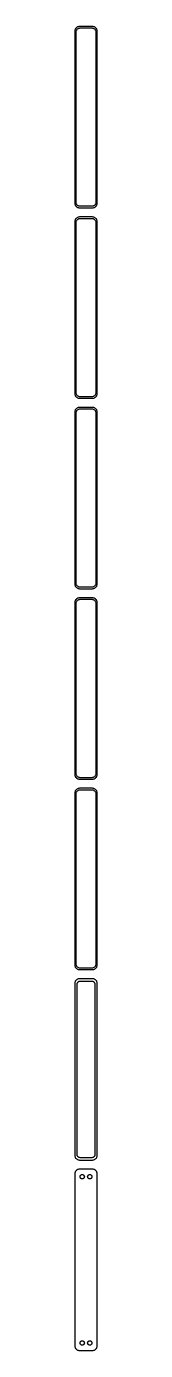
# Model space of a CAD drawing. Header units: metres. Extents: x -11 to 11, y 2745 to 5571.
# Drawn here: x -11 to 11, y 2745 to 4059 of the extents above; entities that cross this region are included whole.
import ezdxf

# ---------------------------------------------------------------- set-up
doc = ezdxf.new("R2010")
doc.units = ezdxf.units.M

msp = doc.modelspace()

# ---------------------------------------------------------------- linework, layer by layer
for p, q in [((-11.2106, 4054.63), (-11.25, 4054)), ((-11.25, 4054), (-11.25, 3884)), ((-11.0929, 4055.24), (-11.2106, 4054.63)), ((-10.8989, 4055.84), (-11.0929, 4055.24)), ((-10.6315, 4056.41), (-10.8989, 4055.84)), ((-10.2951, 4056.94), (-10.6315, 4056.41)), ((-9.89484, 4057.42), (-10.2951, 4056.94)), ((-9.43712, 4057.85), (-9.89484, 4057.42)), ((-9.75, 4053.5), (-9.71844, 4054)), ((-9.75, 3884.5), (-9.75, 4053.5)), ((-9.71844, 4054), (-9.62433, 4054.49)), ((-9.62433, 4054.49), (-9.4691, 4054.97)), ((-9.4691, 4054.97), (-9.25522, 4055.43)), ((-8.92912, 4058.22), (-9.43712, 4057.85)), ((-9.25522, 4055.43), (-8.98605, 4055.85)), ((-8.98605, 4055.85), (-8.66586, 4056.24)), ((-8.37889, 4058.52), (-8.92912, 4058.22)), ((-8.66586, 4056.24), (-8.29968, 4056.58)), ((-7.79507, 4058.76), (-8.37889, 4058.52)), ((-8.29968, 4056.58), (-7.8933, 4056.88)), ((-7.8933, 4056.88), (-7.45311, 4057.12)), ((-7.1869, 4058.91), (-7.79507, 4058.76)), ((-7.45311, 4057.12), (-6.98605, 4057.3)), ((-6.56395, 4058.99), (-7.1869, 4058.91)), ((-6.98605, 4057.3), (-6.49951, 4057.43)), ((6.56395, 4058.99), (-6.56395, 4058.99)), ((-6.49951, 4057.43), (-6.00116, 4057.49)), ((-6.00116, 4057.49), (6.00116, 4057.49)), ((6.00116, 4057.49), (6.49951, 4057.43)), ((6.49951, 4057.43), (6.98605, 4057.3)), ((7.1869, 4058.91), (6.56395, 4058.99)), ((6.98605, 4057.3), (7.45311, 4057.12)), ((7.79507, 4058.76), (7.1869, 4058.91)), ((7.45311, 4057.12), (7.8933, 4056.88)), ((8.37889, 4058.52), (7.79507, 4058.76)), ((7.8933, 4056.88), (8.29968, 4056.58)), ((8.29968, 4056.58), (8.66586, 4056.24)), ((8.92912, 4058.22), (8.37889, 4058.52)), ((8.66586, 4056.24), (8.98605, 4055.85)), ((9.43712, 4057.85), (8.92912, 4058.22)), ((8.98605, 4055.85), (9.25522, 4055.43)), ((9.25522, 4055.43), (9.4691, 4054.97)), ((9.89484, 4057.42), (9.43712, 4057.85)), ((9.4691, 4054.97), (9.62433, 4054.49)), ((9.62433, 4054.49), (9.71844, 4054)), ((9.71844, 4054), (9.75, 4053.5)), ((9.75, 4053.5), (9.75, 3884.5)), ((10.2951, 4056.94), (9.89484, 4057.42)), ((10.6315, 4056.41), (10.2951, 4056.94)), ((10.8989, 4055.84), (10.6315, 4056.41)), ((11.0929, 4055.24), (10.8989, 4055.84)), ((11.2106, 4054.63), (11.0929, 4055.24)), ((11.25, 4054), (11.2106, 4054.63)), ((11.25, 3884), (11.25, 4054)), ((-11.25, 3884), (-11.2106, 3883.37)), ((-11.2106, 3883.37), (-11.0929, 3882.76)), ((-11.0929, 3882.76), (-10.8989, 3882.16)), ((-10.8989, 3882.16), (-10.6315, 3881.59)), ((-10.6315, 3881.59), (-10.2951, 3881.06)), ((-10.2951, 3881.06), (-9.89484, 3880.58)), ((-9.89484, 3880.58), (-9.43712, 3880.15)), ((-9.71844, 3884), (-9.75, 3884.5)), ((-9.62433, 3883.51), (-9.71844, 3884)), ((-9.4691, 3883.03), (-9.62433, 3883.51)), ((-9.25522, 3882.57), (-9.4691, 3883.03)), ((-9.43712, 3880.15), (-8.92912, 3879.78)), ((-8.98605, 3882.15), (-9.25522, 3882.57)), ((-8.66586, 3881.76), (-8.98605, 3882.15)), ((-8.92912, 3879.78), (-8.37889, 3879.48)), ((-8.29968, 3881.42), (-8.66586, 3881.76)), ((-8.37889, 3879.48), (-7.79507, 3879.24)), ((-7.8933, 3881.12), (-8.29968, 3881.42)), ((-7.45311, 3880.88), (-7.8933, 3881.12)), ((-7.79507, 3879.24), (-7.1869, 3879.09)), ((-6.98605, 3880.7), (-7.45311, 3880.88)), ((-7.1869, 3879.09), (-6.56395, 3879.01)), ((-6.49951, 3880.57), (-6.98605, 3880.7)), ((-6.56395, 3879.01), (6.56395, 3879.01)), ((-6.00116, 3880.51), (-6.49951, 3880.57)), ((6.00116, 3880.51), (-6.00116, 3880.51)), ((6.49951, 3880.57), (6.00116, 3880.51)), ((6.98605, 3880.7), (6.49951, 3880.57)), ((6.56395, 3879.01), (7.1869, 3879.09)), ((7.45311, 3880.88), (6.98605, 3880.7)), ((7.1869, 3879.09), (7.79507, 3879.24)), ((7.8933, 3881.12), (7.45311, 3880.88)), ((7.79507, 3879.24), (8.37889, 3879.48)), ((8.29968, 3881.42), (7.8933, 3881.12)), ((8.66586, 3881.76), (8.29968, 3881.42)), ((8.37889, 3879.48), (8.92912, 3879.78)), ((8.98605, 3882.15), (8.66586, 3881.76)), ((8.92912, 3879.78), (9.43712, 3880.15)), ((9.25522, 3882.57), (8.98605, 3882.15)), ((9.4691, 3883.03), (9.25522, 3882.57)), ((9.43712, 3880.15), (9.89484, 3880.58)), ((9.62433, 3883.51), (9.4691, 3883.03)), ((9.71844, 3884), (9.62433, 3883.51)), ((9.75, 3884.5), (9.71844, 3884)), ((9.89484, 3880.58), (10.2951, 3881.06)), ((10.2951, 3881.06), (10.6315, 3881.59)), ((10.6315, 3881.59), (10.8989, 3882.16)), ((10.8989, 3882.16), (11.0929, 3882.76)), ((11.0929, 3882.76), (11.2106, 3883.37)), ((11.2106, 3883.37), (11.25, 3884)), ((-11.2106, 3865.63), (-11.25, 3865)), ((-11.25, 3865), (-11.25, 3695)), ((-11.0929, 3866.24), (-11.2106, 3865.63)), ((-10.8989, 3866.84), (-11.0929, 3866.24)), ((-10.6315, 3867.41), (-10.8989, 3866.84)), ((-10.2951, 3867.94), (-10.6315, 3867.41)), ((-9.89484, 3868.42), (-10.2951, 3867.94)), ((-9.43712, 3868.85), (-9.89484, 3868.42)), ((-9.75, 3864.5), (-9.71844, 3865)), ((-9.75, 3695.5), (-9.75, 3864.5)), ((-9.71844, 3865), (-9.62433, 3865.49)), ((-9.62433, 3865.49), (-9.4691, 3865.97)), ((-9.4691, 3865.97), (-9.25522, 3866.43)), ((-8.92912, 3869.22), (-9.43712, 3868.85)), ((-9.25522, 3866.43), (-8.98605, 3866.85)), ((-8.98605, 3866.85), (-8.66586, 3867.24)), ((-8.37889, 3869.52), (-8.92912, 3869.22)), ((-8.66586, 3867.24), (-8.29968, 3867.58)), ((-7.79507, 3869.76), (-8.37889, 3869.52)), ((-8.29968, 3867.58), (-7.8933, 3867.88)), ((-7.8933, 3867.88), (-7.45311, 3868.12)), ((-7.1869, 3869.91), (-7.79507, 3869.76)), ((-7.45311, 3868.12), (-6.98605, 3868.3)), ((-6.56395, 3869.99), (-7.1869, 3869.91)), ((-6.98605, 3868.3), (-6.49951, 3868.43)), ((6.56395, 3869.99), (-6.56395, 3869.99)), ((-6.49951, 3868.43), (-6.00116, 3868.49)), ((-6.00116, 3868.49), (6.00116, 3868.49)), ((6.00116, 3868.49), (6.49951, 3868.43)), ((6.49951, 3868.43), (6.98605, 3868.3)), ((7.1869, 3869.91), (6.56395, 3869.99)), ((6.98605, 3868.3), (7.45311, 3868.12)), ((7.79507, 3869.76), (7.1869, 3869.91)), ((7.45311, 3868.12), (7.8933, 3867.88)), ((8.37889, 3869.52), (7.79507, 3869.76)), ((7.8933, 3867.88), (8.29968, 3867.58)), ((8.29968, 3867.58), (8.66586, 3867.24)), ((8.92912, 3869.22), (8.37889, 3869.52)), ((8.66586, 3867.24), (8.98605, 3866.85)), ((9.43712, 3868.85), (8.92912, 3869.22)), ((8.98605, 3866.85), (9.25522, 3866.43)), ((9.25522, 3866.43), (9.4691, 3865.97)), ((9.89484, 3868.42), (9.43712, 3868.85)), ((9.4691, 3865.97), (9.62433, 3865.49)), ((9.62433, 3865.49), (9.71844, 3865)), ((9.71844, 3865), (9.75, 3864.5)), ((9.75, 3864.5), (9.75, 3695.5)), ((10.2951, 3867.94), (9.89484, 3868.42)), ((10.6315, 3867.41), (10.2951, 3867.94)), ((10.8989, 3866.84), (10.6315, 3867.41)), ((11.0929, 3866.24), (10.8989, 3866.84)), ((11.2106, 3865.63), (11.0929, 3866.24)), ((11.25, 3865), (11.2106, 3865.63)), ((11.25, 3695), (11.25, 3865)), ((-11.25, 3695), (-11.2106, 3694.37)), ((-11.2106, 3694.37), (-11.0929, 3693.76)), ((-11.0929, 3693.76), (-10.8989, 3693.16)), ((-10.8989, 3693.16), (-10.6315, 3692.59)), ((-10.6315, 3692.59), (-10.2951, 3692.06)), ((-9.71844, 3695), (-9.75, 3695.5)), ((-9.62433, 3694.51), (-9.71844, 3695)), ((-9.4691, 3694.03), (-9.62433, 3694.51)), ((-9.25522, 3693.57), (-9.4691, 3694.03)), ((-8.98605, 3693.15), (-9.25522, 3693.57)), ((-8.66586, 3692.76), (-8.98605, 3693.15)), ((-8.29968, 3692.42), (-8.66586, 3692.76)), ((-7.8933, 3692.12), (-8.29968, 3692.42)), ((8.29968, 3692.42), (7.8933, 3692.12)), ((8.66586, 3692.76), (8.29968, 3692.42)), ((8.98605, 3693.15), (8.66586, 3692.76)), ((9.25522, 3693.57), (8.98605, 3693.15)), ((9.4691, 3694.03), (9.25522, 3693.57)), ((9.62433, 3694.51), (9.4691, 3694.03)), ((9.71844, 3695), (9.62433, 3694.51)), ((9.75, 3695.5), (9.71844, 3695)), ((10.2951, 3692.06), (10.6315, 3692.59)), ((10.6315, 3692.59), (10.8989, 3693.16)), ((10.8989, 3693.16), (11.0929, 3693.76)), ((11.0929, 3693.76), (11.2106, 3694.37)), ((11.2106, 3694.37), (11.25, 3695)), ((-10.2951, 3692.06), (-9.89484, 3691.58)), ((-9.89484, 3679.42), (-10.2951, 3678.94)), ((-9.89484, 3691.58), (-9.43712, 3691.15)), ((-9.43712, 3679.85), (-9.89484, 3679.42)), ((-9.43712, 3691.15), (-8.92912, 3690.78)), ((-8.92912, 3680.22), (-9.43712, 3679.85)), ((-8.92912, 3690.78), (-8.37889, 3690.48)), ((-8.37889, 3680.52), (-8.92912, 3680.22)), ((-8.37889, 3690.48), (-7.79507, 3690.24)), ((-7.79507, 3680.76), (-8.37889, 3680.52)), ((-7.45311, 3691.88), (-7.8933, 3692.12)), ((-7.79507, 3690.24), (-7.1869, 3690.09)), ((-7.1869, 3680.91), (-7.79507, 3680.76)), ((-6.98605, 3691.7), (-7.45311, 3691.88)), ((-7.45311, 3679.12), (-6.98605, 3679.3)), ((-7.1869, 3690.09), (-6.56395, 3690.01)), ((-6.56395, 3680.99), (-7.1869, 3680.91)), ((-6.49951, 3691.57), (-6.98605, 3691.7)), ((-6.98605, 3679.3), (-6.49951, 3679.43)), ((-6.56395, 3690.01), (6.56395, 3690.01)), ((6.56395, 3680.99), (-6.56395, 3680.99)), ((-6.00116, 3691.51), (-6.49951, 3691.57)), ((-6.49951, 3679.43), (-6.00116, 3679.49)), ((6.00116, 3691.51), (-6.00116, 3691.51)), ((-6.00116, 3679.49), (6.00116, 3679.49)), ((6.49951, 3691.57), (6.00116, 3691.51)), ((6.00116, 3679.49), (6.49951, 3679.43)), ((6.98605, 3691.7), (6.49951, 3691.57)), ((6.49951, 3679.43), (6.98605, 3679.3)), ((6.56395, 3690.01), (7.1869, 3690.09)), ((7.1869, 3680.91), (6.56395, 3680.99)), ((7.45311, 3691.88), (6.98605, 3691.7)), ((6.98605, 3679.3), (7.45311, 3679.12)), ((7.1869, 3690.09), (7.79507, 3690.24)), ((7.79507, 3680.76), (7.1869, 3680.91)), ((7.8933, 3692.12), (7.45311, 3691.88)), ((7.79507, 3690.24), (8.37889, 3690.48)), ((8.37889, 3680.52), (7.79507, 3680.76)), ((8.37889, 3690.48), (8.92912, 3690.78)), ((8.92912, 3680.22), (8.37889, 3680.52)), ((8.92912, 3690.78), (9.43712, 3691.15)), ((9.43712, 3679.85), (8.92912, 3680.22)), ((9.43712, 3691.15), (9.89484, 3691.58)), ((9.89484, 3679.42), (9.43712, 3679.85)), ((9.89484, 3691.58), (10.2951, 3692.06)), ((10.2951, 3678.94), (9.89484, 3679.42)), ((-11.2106, 3676.63), (-11.25, 3676)), ((-11.25, 3676), (-11.25, 3506)), ((-11.0929, 3677.24), (-11.2106, 3676.63)), ((-10.8989, 3677.84), (-11.0929, 3677.24)), ((-10.6315, 3678.41), (-10.8989, 3677.84)), ((-10.2951, 3678.94), (-10.6315, 3678.41)), ((-9.75, 3675.5), (-9.71844, 3676)), ((-9.75, 3506.5), (-9.75, 3675.5)), ((-9.71844, 3676), (-9.62433, 3676.49)), ((-9.62433, 3676.49), (-9.4691, 3676.97)), ((-9.4691, 3676.97), (-9.25522, 3677.43)), ((-9.25522, 3677.43), (-8.98605, 3677.85)), ((-8.98605, 3677.85), (-8.66586, 3678.24)), ((-8.66586, 3678.24), (-8.29968, 3678.58)), ((-8.29968, 3678.58), (-7.8933, 3678.88)), ((-7.8933, 3678.88), (-7.45311, 3679.12)), ((7.45311, 3679.12), (7.8933, 3678.88)), ((7.8933, 3678.88), (8.29968, 3678.58)), ((8.29968, 3678.58), (8.66586, 3678.24)), ((8.66586, 3678.24), (8.98605, 3677.85)), ((8.98605, 3677.85), (9.25522, 3677.43)), ((9.25522, 3677.43), (9.4691, 3676.97)), ((9.4691, 3676.97), (9.62433, 3676.49)), ((9.62433, 3676.49), (9.71844, 3676)), ((9.71844, 3676), (9.75, 3675.5)), ((9.75, 3675.5), (9.75, 3506.5)), ((10.6315, 3678.41), (10.2951, 3678.94)), ((10.8989, 3677.84), (10.6315, 3678.41)), ((11.0929, 3677.24), (10.8989, 3677.84)), ((11.2106, 3676.63), (11.0929, 3677.24)), ((11.25, 3676), (11.2106, 3676.63)), ((11.25, 3506), (11.25, 3676)), ((-11.25, 3506), (-11.2106, 3505.37)), ((-11.2106, 3505.37), (-11.0929, 3504.76)), ((-11.0929, 3504.76), (-10.8989, 3504.16)), ((-10.8989, 3504.16), (-10.6315, 3503.59)), ((-10.6315, 3503.59), (-10.2951, 3503.06)), ((-10.2951, 3503.06), (-9.89484, 3502.58)), ((-9.89484, 3502.58), (-9.43712, 3502.15)), ((-9.71844, 3506), (-9.75, 3506.5)), ((-9.62433, 3505.51), (-9.71844, 3506)), ((-9.4691, 3505.03), (-9.62433, 3505.51)), ((-9.25522, 3504.57), (-9.4691, 3505.03)), ((-9.43712, 3502.15), (-8.92912, 3501.78)), ((-8.98605, 3504.15), (-9.25522, 3504.57)), ((-8.66586, 3503.76), (-8.98605, 3504.15)), ((-8.92912, 3501.78), (-8.37889, 3501.48)), ((-8.29968, 3503.42), (-8.66586, 3503.76)), ((-8.37889, 3501.48), (-7.79507, 3501.24)), ((-7.8933, 3503.12), (-8.29968, 3503.42)), ((-7.45311, 3502.88), (-7.8933, 3503.12)), ((-7.79507, 3501.24), (-7.1869, 3501.09)), ((-6.98605, 3502.7), (-7.45311, 3502.88)), ((-7.1869, 3501.09), (-6.56395, 3501.01)), ((-6.49951, 3502.57), (-6.98605, 3502.7)), ((-6.56395, 3501.01), (6.56395, 3501.01)), ((-6.00116, 3502.51), (-6.49951, 3502.57)), ((6.00116, 3502.51), (-6.00116, 3502.51)), ((6.49951, 3502.57), (6.00116, 3502.51)), ((6.98605, 3502.7), (6.49951, 3502.57)), ((6.56395, 3501.01), (7.1869, 3501.09)), ((7.45311, 3502.88), (6.98605, 3502.7)), ((7.1869, 3501.09), (7.79507, 3501.24)), ((7.8933, 3503.12), (7.45311, 3502.88)), ((7.79507, 3501.24), (8.37889, 3501.48)), ((8.29968, 3503.42), (7.8933, 3503.12)), ((8.66586, 3503.76), (8.29968, 3503.42)), ((8.37889, 3501.48), (8.92912, 3501.78)), ((8.98605, 3504.15), (8.66586, 3503.76)), ((8.92912, 3501.78), (9.43712, 3502.15)), ((9.25522, 3504.57), (8.98605, 3504.15)), ((9.4691, 3505.03), (9.25522, 3504.57)), ((9.43712, 3502.15), (9.89484, 3502.58)), ((9.62433, 3505.51), (9.4691, 3505.03)), ((9.71844, 3506), (9.62433, 3505.51)), ((9.75, 3506.5), (9.71844, 3506)), ((9.89484, 3502.58), (10.2951, 3503.06)), ((10.2951, 3503.06), (10.6315, 3503.59)), ((10.6315, 3503.59), (10.8989, 3504.16)), ((10.8989, 3504.16), (11.0929, 3504.76)), ((11.0929, 3504.76), (11.2106, 3505.37)), ((11.2106, 3505.37), (11.25, 3506)), ((-11.2106, 3487.63), (-11.25, 3487)), ((-11.25, 3487), (-11.25, 3317)), ((-11.0929, 3488.24), (-11.2106, 3487.63)), ((-10.8989, 3488.84), (-11.0929, 3488.24)), ((-10.6315, 3489.41), (-10.8989, 3488.84)), ((-10.2951, 3489.94), (-10.6315, 3489.41)), ((-9.89484, 3490.42), (-10.2951, 3489.94)), ((-9.43712, 3490.85), (-9.89484, 3490.42)), ((-9.75, 3486.5), (-9.71844, 3487)), ((-9.75, 3317.5), (-9.75, 3486.5)), ((-9.71844, 3487), (-9.62433, 3487.49)), ((-9.62433, 3487.49), (-9.4691, 3487.97)), ((-9.4691, 3487.97), (-9.25522, 3488.43)), ((-8.92912, 3491.22), (-9.43712, 3490.85)), ((-9.25522, 3488.43), (-8.98605, 3488.85)), ((-8.98605, 3488.85), (-8.66586, 3489.24)), ((-8.37889, 3491.52), (-8.92912, 3491.22)), ((-8.66586, 3489.24), (-8.29968, 3489.58)), ((-7.79507, 3491.76), (-8.37889, 3491.52)), ((-8.29968, 3489.58), (-7.8933, 3489.88)), ((-7.8933, 3489.88), (-7.45311, 3490.12)), ((-7.1869, 3491.91), (-7.79507, 3491.76)), ((-7.45311, 3490.12), (-6.98605, 3490.3)), ((-6.56395, 3491.99), (-7.1869, 3491.91)), ((-6.98605, 3490.3), (-6.49951, 3490.43)), ((6.56395, 3491.99), (-6.56395, 3491.99)), ((-6.49951, 3490.43), (-6.00116, 3490.49)), ((-6.00116, 3490.49), (6.00116, 3490.49)), ((6.00116, 3490.49), (6.49951, 3490.43)), ((6.49951, 3490.43), (6.98605, 3490.3)), ((7.1869, 3491.91), (6.56395, 3491.99)), ((6.98605, 3490.3), (7.45311, 3490.12)), ((7.79507, 3491.76), (7.1869, 3491.91)), ((7.45311, 3490.12), (7.8933, 3489.88)), ((8.37889, 3491.52), (7.79507, 3491.76)), ((7.8933, 3489.88), (8.29968, 3489.58)), ((8.29968, 3489.58), (8.66586, 3489.24)), ((8.92912, 3491.22), (8.37889, 3491.52)), ((8.66586, 3489.24), (8.98605, 3488.85)), ((9.43712, 3490.85), (8.92912, 3491.22)), ((8.98605, 3488.85), (9.25522, 3488.43)), ((9.25522, 3488.43), (9.4691, 3487.97)), ((9.89484, 3490.42), (9.43712, 3490.85)), ((9.4691, 3487.97), (9.62433, 3487.49)), ((9.62433, 3487.49), (9.71844, 3487)), ((9.71844, 3487), (9.75, 3486.5)), ((9.75, 3486.5), (9.75, 3317.5)), ((10.2951, 3489.94), (9.89484, 3490.42)), ((10.6315, 3489.41), (10.2951, 3489.94)), ((10.8989, 3488.84), (10.6315, 3489.41)), ((11.0929, 3488.24), (10.8989, 3488.84)), ((11.2106, 3487.63), (11.0929, 3488.24)), ((11.25, 3487), (11.2106, 3487.63)), ((11.25, 3317), (11.25, 3487)), ((-11.25, 3317), (-11.2106, 3316.37)), ((-11.2106, 3316.37), (-11.0929, 3315.76)), ((-11.0929, 3315.76), (-10.8989, 3315.16)), ((-10.8989, 3315.16), (-10.6315, 3314.59)), ((-10.6315, 3314.59), (-10.2951, 3314.06)), ((-10.2951, 3314.06), (-9.89484, 3313.58)), ((-9.89484, 3313.58), (-9.43712, 3313.15)), ((-9.71844, 3317), (-9.75, 3317.5)), ((-9.62433, 3316.51), (-9.71844, 3317)), ((-9.4691, 3316.03), (-9.62433, 3316.51)), ((-9.25522, 3315.57), (-9.4691, 3316.03)), ((-9.43712, 3313.15), (-8.92912, 3312.78)), ((-8.98605, 3315.15), (-9.25522, 3315.57)), ((-8.66586, 3314.76), (-8.98605, 3315.15)), ((-8.92912, 3312.78), (-8.37889, 3312.48)), ((-8.29968, 3314.42), (-8.66586, 3314.76)), ((-8.37889, 3312.48), (-7.79507, 3312.24)), ((-7.8933, 3314.12), (-8.29968, 3314.42)), ((-7.45311, 3313.88), (-7.8933, 3314.12)), ((-7.79507, 3312.24), (-7.1869, 3312.09)), ((-6.98605, 3313.7), (-7.45311, 3313.88)), ((-7.1869, 3312.09), (-6.56395, 3312.01)), ((-6.49951, 3313.57), (-6.98605, 3313.7)), ((-6.56395, 3312.01), (6.56395, 3312.01)), ((-6.00116, 3313.51), (-6.49951, 3313.57)), ((6.00116, 3313.51), (-6.00116, 3313.51)), ((6.49951, 3313.57), (6.00116, 3313.51)), ((6.98605, 3313.7), (6.49951, 3313.57)), ((6.56395, 3312.01), (7.1869, 3312.09)), ((7.45311, 3313.88), (6.98605, 3313.7)), ((7.1869, 3312.09), (7.79507, 3312.24)), ((7.8933, 3314.12), (7.45311, 3313.88)), ((7.79507, 3312.24), (8.37889, 3312.48)), ((8.29968, 3314.42), (7.8933, 3314.12)), ((8.66586, 3314.76), (8.29968, 3314.42)), ((8.37889, 3312.48), (8.92912, 3312.78)), ((8.98605, 3315.15), (8.66586, 3314.76)), ((8.92912, 3312.78), (9.43712, 3313.15)), ((9.25522, 3315.57), (8.98605, 3315.15)), ((9.4691, 3316.03), (9.25522, 3315.57)), ((9.43712, 3313.15), (9.89484, 3313.58)), ((9.62433, 3316.51), (9.4691, 3316.03)), ((9.71844, 3317), (9.62433, 3316.51)), ((9.75, 3317.5), (9.71844, 3317)), ((9.89484, 3313.58), (10.2951, 3314.06)), ((10.2951, 3314.06), (10.6315, 3314.59)), ((10.6315, 3314.59), (10.8989, 3315.16)), ((10.8989, 3315.16), (11.0929, 3315.76)), ((11.0929, 3315.76), (11.2106, 3316.37)), ((11.2106, 3316.37), (11.25, 3317)), ((-11.2106, 3298.63), (-11.25, 3298)), ((-11.0929, 3299.24), (-11.2106, 3298.63)), ((-10.8989, 3299.84), (-11.0929, 3299.24)), ((-10.6315, 3300.41), (-10.8989, 3299.84)), ((-10.2951, 3300.94), (-10.6315, 3300.41)), ((-9.89484, 3301.42), (-10.2951, 3300.94)), ((-9.43712, 3301.85), (-9.89484, 3301.42)), ((-9.71844, 3298), (-9.62433, 3298.49)), ((-9.62433, 3298.49), (-9.4691, 3298.97)), ((-9.4691, 3298.97), (-9.25522, 3299.43)), ((-8.92912, 3302.22), (-9.43712, 3301.85)), ((-9.25522, 3299.43), (-8.98605, 3299.85)), ((-8.98605, 3299.85), (-8.66586, 3300.24)), ((-8.37889, 3302.52), (-8.92912, 3302.22)), ((-8.66586, 3300.24), (-8.29968, 3300.58)), ((-7.79507, 3302.76), (-8.37889, 3302.52)), ((-8.29968, 3300.58), (-7.8933, 3300.88)), ((-7.8933, 3300.88), (-7.45311, 3301.12)), ((-7.1869, 3302.91), (-7.79507, 3302.76)), ((-7.45311, 3301.12), (-6.98605, 3301.3)), ((-6.56395, 3302.99), (-7.1869, 3302.91)), ((-6.98605, 3301.3), (-6.49951, 3301.43)), ((6.56395, 3302.99), (-6.56395, 3302.99)), ((-6.49951, 3301.43), (-6.00116, 3301.49)), ((-6.00116, 3301.49), (6.00116, 3301.49)), ((6.00116, 3301.49), (6.49951, 3301.43)), ((6.49951, 3301.43), (6.98605, 3301.3)), ((7.1869, 3302.91), (6.56395, 3302.99)), ((6.98605, 3301.3), (7.45311, 3301.12)), ((7.79507, 3302.76), (7.1869, 3302.91)), ((7.45311, 3301.12), (7.8933, 3300.88)), ((8.37889, 3302.52), (7.79507, 3302.76)), ((7.8933, 3300.88), (8.29968, 3300.58)), ((8.29968, 3300.58), (8.66586, 3300.24)), ((8.92912, 3302.22), (8.37889, 3302.52)), ((8.66586, 3300.24), (8.98605, 3299.85)), ((9.43712, 3301.85), (8.92912, 3302.22)), ((8.98605, 3299.85), (9.25522, 3299.43)), ((9.25522, 3299.43), (9.4691, 3298.97)), ((9.89484, 3301.42), (9.43712, 3301.85)), ((9.4691, 3298.97), (9.62433, 3298.49)), ((9.62433, 3298.49), (9.71844, 3298)), ((10.2951, 3300.94), (9.89484, 3301.42)), ((10.6315, 3300.41), (10.2951, 3300.94)), ((10.8989, 3299.84), (10.6315, 3300.41)), ((11.0929, 3299.24), (10.8989, 3299.84)), ((11.2106, 3298.63), (11.0929, 3299.24)), ((11.25, 3298), (11.2106, 3298.63)), ((-11.25, 3298), (-11.25, 3128)), ((-9.75, 3297.5), (-9.71844, 3298)), ((-9.75, 3128.5), (-9.75, 3297.5)), ((9.71844, 3298), (9.75, 3297.5)), ((9.75, 3297.5), (9.75, 3128.5)), ((11.25, 3128), (11.25, 3298)), ((-11.25, 3128), (-11.2106, 3127.37)), ((-11.2106, 3127.37), (-11.0929, 3126.76)), ((-9.71844, 3128), (-9.75, 3128.5)), ((-9.62433, 3127.51), (-9.71844, 3128)), ((-9.4691, 3127.03), (-9.62433, 3127.51)), ((9.62433, 3127.51), (9.4691, 3127.03)), ((9.71844, 3128), (9.62433, 3127.51)), ((9.75, 3128.5), (9.71844, 3128)), ((11.0929, 3126.76), (11.2106, 3127.37)), ((11.2106, 3127.37), (11.25, 3128)), ((-11.0929, 3126.76), (-10.8989, 3126.16)), ((-10.8989, 3126.16), (-10.6315, 3125.59)), ((-10.6315, 3125.59), (-10.2951, 3125.06)), ((-10.2951, 3125.06), (-9.89484, 3124.58)), ((-9.89484, 3124.58), (-9.43712, 3124.15)), ((-9.25522, 3126.57), (-9.4691, 3127.03)), ((-9.43712, 3124.15), (-8.92912, 3123.78)), ((-8.98605, 3126.15), (-9.25522, 3126.57)), ((-8.66586, 3125.76), (-8.98605, 3126.15)), ((-8.92912, 3123.78), (-8.37889, 3123.48)), ((-8.29968, 3125.42), (-8.66586, 3125.76)), ((-8.37889, 3123.48), (-7.79507, 3123.24)), ((-7.8933, 3125.12), (-8.29968, 3125.42)), ((-7.45311, 3124.88), (-7.8933, 3125.12)), ((-7.79507, 3123.24), (-7.1869, 3123.09)), ((-6.98605, 3124.7), (-7.45311, 3124.88)), ((-7.1869, 3123.09), (-6.56395, 3123.01)), ((-6.49951, 3124.57), (-6.98605, 3124.7)), ((-6.56395, 3123.01), (6.56395, 3123.01)), ((-6.00116, 3124.51), (-6.49951, 3124.57)), ((6.00116, 3124.51), (-6.00116, 3124.51)), ((6.49951, 3124.57), (6.00116, 3124.51)), ((6.98605, 3124.7), (6.49951, 3124.57)), ((6.56395, 3123.01), (7.1869, 3123.09)), ((7.45311, 3124.88), (6.98605, 3124.7)), ((7.1869, 3123.09), (7.79507, 3123.24)), ((7.8933, 3125.12), (7.45311, 3124.88)), ((7.79507, 3123.24), (8.37889, 3123.48)), ((8.29968, 3125.42), (7.8933, 3125.12)), ((8.66586, 3125.76), (8.29968, 3125.42)), ((8.37889, 3123.48), (8.92912, 3123.78)), ((8.98605, 3126.15), (8.66586, 3125.76)), ((8.92912, 3123.78), (9.43712, 3124.15)), ((9.25522, 3126.57), (8.98605, 3126.15)), ((9.4691, 3127.03), (9.25522, 3126.57)), ((9.43712, 3124.15), (9.89484, 3124.58)), ((9.89484, 3124.58), (10.2951, 3125.06)), ((10.2951, 3125.06), (10.6315, 3125.59)), ((10.6315, 3125.59), (10.8989, 3126.16)), ((10.8989, 3126.16), (11.0929, 3126.76)), ((-11.2106, 3109.63), (-11.25, 3109)), ((-11.25, 3109), (-11.25, 2939)), ((-11.0929, 3110.24), (-11.2106, 3109.63)), ((-10.8989, 3110.84), (-11.0929, 3110.24)), ((-10.6315, 3111.41), (-10.8989, 3110.84)), ((-10.2951, 3111.94), (-10.6315, 3111.41)), ((-9.89484, 3112.42), (-10.2951, 3111.94)), ((-9.43712, 3112.85), (-9.89484, 3112.42)), ((-8.92912, 3113.22), (-9.43712, 3112.85)), ((-8.37889, 3113.52), (-8.92912, 3113.22)), ((-8.86292, 3108.5), (-8.83836, 3108.89)), ((-8.86292, 2939.5), (-8.86292, 3108.5)), ((-8.83836, 3108.89), (-8.76512, 3109.27)), ((-8.76512, 3109.27), (-8.64432, 3109.65)), ((-8.64432, 3109.65), (-8.47786, 3110)), ((-8.47786, 3110), (-8.2684, 3110.33)), ((-7.79507, 3113.76), (-8.37889, 3113.52)), ((-8.2684, 3110.33), (-8.01921, 3110.63)), ((-8.01921, 3110.63), (-7.73424, 3110.9)), ((-7.1869, 3113.91), (-7.79507, 3113.76)), ((-7.73424, 3110.9), (-7.41798, 3111.13)), ((-7.41798, 3111.13), (-7.07541, 3111.32)), ((-6.56395, 3113.99), (-7.1869, 3113.91)), ((-7.07541, 3111.32), (-6.71194, 3111.46)), ((-6.71194, 3111.46), (-6.3333, 3111.56)), ((6.56395, 3113.99), (-6.56395, 3113.99)), ((-6.3333, 3111.56), (-5.94545, 3111.61)), ((-5.94545, 3111.61), (5.94545, 3111.61)), ((5.94545, 3111.61), (6.3333, 3111.56)), ((6.3333, 3111.56), (6.71194, 3111.46)), ((7.1869, 3113.91), (6.56395, 3113.99)), ((6.71194, 3111.46), (7.07541, 3111.32)), ((7.07541, 3111.32), (7.41798, 3111.13)), ((7.79507, 3113.76), (7.1869, 3113.91)), ((7.41798, 3111.13), (7.73424, 3110.9)), ((7.73424, 3110.9), (8.01921, 3110.63)), ((8.37889, 3113.52), (7.79507, 3113.76)), ((8.01921, 3110.63), (8.2684, 3110.33)), ((8.2684, 3110.33), (8.47786, 3110)), ((8.92912, 3113.22), (8.37889, 3113.52)), ((8.47786, 3110), (8.64432, 3109.65)), ((8.64432, 3109.65), (8.76512, 3109.27)), ((8.76512, 3109.27), (8.83836, 3108.89)), ((8.83836, 3108.89), (8.86292, 3108.5)), ((8.86292, 3108.5), (8.86292, 2939.5)), ((9.43712, 3112.85), (8.92912, 3113.22)), ((9.89484, 3112.42), (9.43712, 3112.85)), ((10.2951, 3111.94), (9.89484, 3112.42)), ((10.6315, 3111.41), (10.2951, 3111.94)), ((10.8989, 3110.84), (10.6315, 3111.41)), ((11.0929, 3110.24), (10.8989, 3110.84)), ((11.2106, 3109.63), (11.0929, 3110.24)), ((11.25, 3109), (11.2106, 3109.63)), ((11.25, 2939), (11.25, 3109)), ((-11.25, 2939), (-11.2106, 2938.37)), ((-11.2106, 2938.37), (-11.0929, 2937.76)), ((-11.0929, 2937.76), (-10.8989, 2937.16)), ((-10.8989, 2937.16), (-10.6315, 2936.59)), ((-10.6315, 2936.59), (-10.2951, 2936.06)), ((-10.2951, 2936.06), (-9.89484, 2935.58)), ((-9.89484, 2935.58), (-9.43712, 2935.15)), ((-9.43712, 2935.15), (-8.92912, 2934.78)), ((-8.92912, 2934.78), (-8.37889, 2934.48)), ((-8.83836, 2939.11), (-8.86292, 2939.5)), ((-8.76512, 2938.73), (-8.83836, 2939.11)), ((-8.64432, 2938.35), (-8.76512, 2938.73)), ((-8.47786, 2938), (-8.64432, 2938.35)), ((-8.2684, 2937.67), (-8.47786, 2938)), ((-8.37889, 2934.48), (-7.79507, 2934.24)), ((-8.01921, 2937.37), (-8.2684, 2937.67)), ((-7.73424, 2937.1), (-8.01921, 2937.37)), ((-7.79507, 2934.24), (-7.1869, 2934.09)), ((-7.41798, 2936.87), (-7.73424, 2937.1)), ((-7.07541, 2936.68), (-7.41798, 2936.87)), ((-7.1869, 2934.09), (-6.56395, 2934.01)), ((-6.71194, 2936.54), (-7.07541, 2936.68)), ((-6.3333, 2936.44), (-6.71194, 2936.54)), ((-6.56395, 2934.01), (6.56395, 2934.01)), ((-5.94545, 2936.39), (-6.3333, 2936.44)), ((5.94545, 2936.39), (-5.94545, 2936.39)), ((6.3333, 2936.44), (5.94545, 2936.39)), ((6.71194, 2936.54), (6.3333, 2936.44)), ((6.56395, 2934.01), (7.1869, 2934.09)), ((7.07541, 2936.68), (6.71194, 2936.54)), ((7.41798, 2936.87), (7.07541, 2936.68)), ((7.1869, 2934.09), (7.79507, 2934.24)), ((7.73424, 2937.1), (7.41798, 2936.87)), ((8.01921, 2937.37), (7.73424, 2937.1)), ((7.79507, 2934.24), (8.37889, 2934.48)), ((8.2684, 2937.67), (8.01921, 2937.37)), ((8.47786, 2938), (8.2684, 2937.67)), ((8.37889, 2934.48), (8.92912, 2934.78)), ((8.64432, 2938.35), (8.47786, 2938)), ((8.76512, 2938.73), (8.64432, 2938.35)), ((8.83836, 2939.11), (8.76512, 2938.73)), ((8.86292, 2939.5), (8.83836, 2939.11)), ((8.92912, 2934.78), (9.43712, 2935.15)), ((9.43712, 2935.15), (9.89484, 2935.58)), ((9.89484, 2935.58), (10.2951, 2936.06)), ((10.2951, 2936.06), (10.6315, 2936.59)), ((10.6315, 2936.59), (10.8989, 2937.16)), ((10.8989, 2937.16), (11.0929, 2937.76)), ((11.0929, 2937.76), (11.2106, 2938.37)), ((11.2106, 2938.37), (11.25, 2939)), ((-11.2106, 2920.63), (-11.25, 2920)), ((-11.25, 2920), (-11.25, 2750)), ((-11.0929, 2921.24), (-11.2106, 2920.63)), ((-10.8989, 2921.84), (-11.0929, 2921.24)), ((-10.6315, 2922.41), (-10.8989, 2921.84)), ((-10.2951, 2922.94), (-10.6315, 2922.41)), ((-9.89484, 2923.42), (-10.2951, 2922.94)), ((-9.43712, 2923.85), (-9.89484, 2923.42)), ((-8.92912, 2924.22), (-9.43712, 2923.85)), ((-8.37889, 2924.52), (-8.92912, 2924.22)), ((-7.79507, 2924.76), (-8.37889, 2924.52)), ((-7.1869, 2924.91), (-7.79507, 2924.76)), ((-6.56395, 2924.99), (-7.1869, 2924.91)), ((6.56395, 2924.99), (-6.56395, 2924.99)), ((-5.88528, 2917.5), (-5.86845, 2917.77)), ((-5.86845, 2917.23), (-5.88528, 2917.5)), ((-5.86845, 2917.77), (-5.81821, 2918.03)), ((-5.81821, 2916.97), (-5.86845, 2917.23)), ((-5.81821, 2918.03), (-5.73534, 2918.29)), ((-5.73534, 2918.29), (-5.62117, 2918.53)), ((-5.62117, 2918.53), (-5.47748, 2918.76)), ((-5.47748, 2918.76), (-5.30655, 2918.96)), ((-5.30655, 2918.96), (-5.11108, 2919.15)), ((-5.11108, 2919.15), (-4.89413, 2919.3)), ((-4.89413, 2919.3), (-4.65915, 2919.43)), ((-4.65915, 2919.43), (-4.40984, 2919.53)), ((-4.40984, 2919.53), (-4.1501, 2919.6)), ((-4.1501, 2919.6), (-3.88406, 2919.63)), ((-3.88406, 2919.63), (-3.61592, 2919.63)), ((-3.61592, 2919.63), (-3.34988, 2919.6)), ((-3.34988, 2919.6), (-3.09015, 2919.53)), ((-3.09015, 2919.53), (-2.84084, 2919.43)), ((-2.84084, 2919.43), (-2.60585, 2919.3)), ((-2.60585, 2919.3), (-2.3889, 2919.15)), ((-2.3889, 2919.15), (-2.19344, 2918.96)), ((-2.19344, 2918.96), (-2.02251, 2918.76)), ((-2.02251, 2918.76), (-1.87881, 2918.53)), ((-1.87881, 2918.53), (-1.76465, 2918.29)), ((-1.76465, 2918.29), (-1.68178, 2918.03)), ((-1.68178, 2918.03), (-1.63153, 2917.77)), ((-1.63153, 2917.23), (-1.68178, 2916.97)), ((-1.63153, 2917.77), (-1.6147, 2917.5)), ((-1.6147, 2917.5), (-1.63153, 2917.23)), ((1.6147, 2917.5), (1.63153, 2917.77)), ((1.63153, 2917.23), (1.6147, 2917.5)), ((1.63153, 2917.77), (1.68178, 2918.03)), ((1.68178, 2916.97), (1.63153, 2917.23)), ((1.68178, 2918.03), (1.76465, 2918.29)), ((1.76465, 2918.29), (1.87881, 2918.53)), ((1.87881, 2918.53), (2.02251, 2918.76)), ((2.02251, 2918.76), (2.19344, 2918.96)), ((2.19344, 2918.96), (2.3889, 2919.15)), ((2.3889, 2919.15), (2.60585, 2919.3)), ((2.60585, 2919.3), (2.84084, 2919.43)), ((2.84084, 2919.43), (3.09015, 2919.53)), ((3.09015, 2919.53), (3.34988, 2919.6)), ((3.34988, 2919.6), (3.61592, 2919.63)), ((3.61592, 2919.63), (3.88406, 2919.63)), ((3.88406, 2919.63), (4.1501, 2919.6)), ((4.1501, 2919.6), (4.40984, 2919.53)), ((4.40984, 2919.53), (4.65915, 2919.43)), ((4.65915, 2919.43), (4.89413, 2919.3)), ((4.89413, 2919.3), (5.11108, 2919.15)), ((5.11108, 2919.15), (5.30655, 2918.96)), ((5.30655, 2918.96), (5.47748, 2918.76)), ((5.47748, 2918.76), (5.62117, 2918.53)), ((5.62117, 2918.53), (5.73534, 2918.29)), ((5.73534, 2918.29), (5.81821, 2918.03)), ((5.81821, 2918.03), (5.86845, 2917.77)), ((5.86845, 2917.23), (5.81821, 2916.97)), ((5.86845, 2917.77), (5.88528, 2917.5)), ((5.88528, 2917.5), (5.86845, 2917.23)), ((7.1869, 2924.91), (6.56395, 2924.99)), ((7.79507, 2924.76), (7.1869, 2924.91)), ((8.37889, 2924.52), (7.79507, 2924.76)), ((8.92912, 2924.22), (8.37889, 2924.52)), ((9.43712, 2923.85), (8.92912, 2924.22)), ((9.89484, 2923.42), (9.43712, 2923.85)), ((10.2951, 2922.94), (9.89484, 2923.42)), ((10.6315, 2922.41), (10.2951, 2922.94)), ((10.8989, 2921.84), (10.6315, 2922.41)), ((11.0929, 2921.24), (10.8989, 2921.84)), ((11.2106, 2920.63), (11.0929, 2921.24)), ((11.25, 2920), (11.2106, 2920.63)), ((11.25, 2750), (11.25, 2920)), ((-5.73534, 2916.71), (-5.81821, 2916.97)), ((-5.62117, 2916.47), (-5.73534, 2916.71)), ((-5.47748, 2916.24), (-5.62117, 2916.47)), ((-5.30655, 2916.04), (-5.47748, 2916.24)), ((-5.11108, 2915.85), (-5.30655, 2916.04)), ((-4.89413, 2915.7), (-5.11108, 2915.85)), ((-4.65915, 2915.57), (-4.89413, 2915.7)), ((-4.40984, 2915.47), (-4.65915, 2915.57)), ((-4.1501, 2915.4), (-4.40984, 2915.47)), ((-3.88406, 2915.37), (-4.1501, 2915.4)), ((-3.61592, 2915.37), (-3.88406, 2915.37)), ((-3.34988, 2915.4), (-3.61592, 2915.37)), ((-3.09015, 2915.47), (-3.34988, 2915.4)), ((-2.84084, 2915.57), (-3.09015, 2915.47)), ((-2.60585, 2915.7), (-2.84084, 2915.57)), ((-2.3889, 2915.85), (-2.60585, 2915.7)), ((-2.19344, 2916.04), (-2.3889, 2915.85)), ((-2.02251, 2916.24), (-2.19344, 2916.04)), ((-1.87881, 2916.47), (-2.02251, 2916.24)), ((-1.76465, 2916.71), (-1.87881, 2916.47)), ((-1.68178, 2916.97), (-1.76465, 2916.71)), ((1.76465, 2916.71), (1.68178, 2916.97)), ((1.87881, 2916.47), (1.76465, 2916.71)), ((2.02251, 2916.24), (1.87881, 2916.47)), ((2.19344, 2916.04), (2.02251, 2916.24)), ((2.3889, 2915.85), (2.19344, 2916.04)), ((2.60585, 2915.7), (2.3889, 2915.85)), ((2.84084, 2915.57), (2.60585, 2915.7)), ((3.09015, 2915.47), (2.84084, 2915.57)), ((3.34988, 2915.4), (3.09015, 2915.47)), ((3.61592, 2915.37), (3.34988, 2915.4)), ((3.88406, 2915.37), (3.61592, 2915.37)), ((4.1501, 2915.4), (3.88406, 2915.37)), ((4.40984, 2915.47), (4.1501, 2915.4)), ((4.65915, 2915.57), (4.40984, 2915.47)), ((4.89413, 2915.7), (4.65915, 2915.57)), ((5.11108, 2915.85), (4.89413, 2915.7)), ((5.30655, 2916.04), (5.11108, 2915.85)), ((5.47748, 2916.24), (5.30655, 2916.04)), ((5.62117, 2916.47), (5.47748, 2916.24)), ((5.73534, 2916.71), (5.62117, 2916.47)), ((5.81821, 2916.97), (5.73534, 2916.71)), ((-11.25, 2750), (-11.2106, 2749.37)), ((-11.2106, 2749.37), (-11.0929, 2748.76)), ((-11.0929, 2748.76), (-10.8989, 2748.16)), ((-10.8989, 2748.16), (-10.6315, 2747.59)), ((-10.6315, 2747.59), (-10.2951, 2747.06)), ((-10.2951, 2747.06), (-9.89484, 2746.58)), ((-9.89484, 2746.58), (-9.43712, 2746.15)), ((-5.88528, 2752.5), (-5.86845, 2752.77)), ((-5.86845, 2752.23), (-5.88528, 2752.5)), ((-5.86845, 2752.77), (-5.81821, 2753.03)), ((-5.81821, 2751.97), (-5.86845, 2752.23)), ((-5.81821, 2753.03), (-5.73534, 2753.29)), ((-5.73534, 2751.71), (-5.81821, 2751.97)), ((-5.73534, 2753.29), (-5.62117, 2753.53)), ((-5.62117, 2751.47), (-5.73534, 2751.71)), ((-5.62117, 2753.53), (-5.47748, 2753.76)), ((-5.47748, 2751.24), (-5.62117, 2751.47)), ((-5.47748, 2753.76), (-5.30655, 2753.96)), ((-5.30655, 2751.04), (-5.47748, 2751.24)), ((-5.30655, 2753.96), (-5.11108, 2754.15)), ((-5.11108, 2750.85), (-5.30655, 2751.04)), ((-5.11108, 2754.15), (-4.89413, 2754.3)), ((-4.89413, 2750.7), (-5.11108, 2750.85)), ((-4.89413, 2754.3), (-4.65915, 2754.43)), ((-4.65915, 2750.57), (-4.89413, 2750.7)), ((-4.65915, 2754.43), (-4.40984, 2754.53)), ((-4.40984, 2750.47), (-4.65915, 2750.57)), ((-4.40984, 2754.53), (-4.1501, 2754.6)), ((-4.1501, 2750.4), (-4.40984, 2750.47)), ((-4.1501, 2754.6), (-3.88406, 2754.63)), ((-3.88406, 2750.37), (-4.1501, 2750.4)), ((-3.88406, 2754.63), (-3.61592, 2754.63)), ((-3.61592, 2750.37), (-3.88406, 2750.37)), ((-3.61592, 2754.63), (-3.34988, 2754.6)), ((-3.34988, 2750.4), (-3.61592, 2750.37)), ((-3.34988, 2754.6), (-3.09015, 2754.53)), ((-3.09015, 2750.47), (-3.34988, 2750.4)), ((-3.09015, 2754.53), (-2.84084, 2754.43)), ((-2.84084, 2750.57), (-3.09015, 2750.47)), ((-2.84084, 2754.43), (-2.60585, 2754.3)), ((-2.60585, 2750.7), (-2.84084, 2750.57)), ((-2.60585, 2754.3), (-2.3889, 2754.15)), ((-2.3889, 2750.85), (-2.60585, 2750.7)), ((-2.3889, 2754.15), (-2.19344, 2753.96)), ((-2.19344, 2751.04), (-2.3889, 2750.85)), ((-2.19344, 2753.96), (-2.02251, 2753.76)), ((-2.02251, 2751.24), (-2.19344, 2751.04)), ((-2.02251, 2753.76), (-1.87881, 2753.53)), ((-1.87881, 2751.47), (-2.02251, 2751.24)), ((-1.87881, 2753.53), (-1.76465, 2753.29)), ((-1.76465, 2751.71), (-1.87881, 2751.47)), ((-1.76465, 2753.29), (-1.68178, 2753.03)), ((-1.68178, 2751.97), (-1.76465, 2751.71)), ((-1.68178, 2753.03), (-1.63153, 2752.77)), ((-1.63153, 2752.23), (-1.68178, 2751.97)), ((-1.63153, 2752.77), (-1.6147, 2752.5)), ((-1.6147, 2752.5), (-1.63153, 2752.23)), ((1.6147, 2752.5), (1.63153, 2752.77)), ((1.63153, 2752.23), (1.6147, 2752.5)), ((1.63153, 2752.77), (1.68178, 2753.03)), ((1.68178, 2751.97), (1.63153, 2752.23)), ((1.68178, 2753.03), (1.76465, 2753.29)), ((1.76465, 2751.71), (1.68178, 2751.97)), ((1.76465, 2753.29), (1.87881, 2753.53)), ((1.87881, 2751.47), (1.76465, 2751.71)), ((1.87881, 2753.53), (2.02251, 2753.76)), ((2.02251, 2751.24), (1.87881, 2751.47)), ((2.02251, 2753.76), (2.19344, 2753.96)), ((2.19344, 2751.04), (2.02251, 2751.24)), ((2.19344, 2753.96), (2.3889, 2754.15)), ((2.3889, 2750.85), (2.19344, 2751.04)), ((2.3889, 2754.15), (2.60585, 2754.3)), ((2.60585, 2750.7), (2.3889, 2750.85)), ((2.60585, 2754.3), (2.84084, 2754.43)), ((2.84084, 2750.57), (2.60585, 2750.7)), ((2.84084, 2754.43), (3.09015, 2754.53)), ((3.09015, 2750.47), (2.84084, 2750.57)), ((3.09015, 2754.53), (3.34988, 2754.6)), ((3.34988, 2750.4), (3.09015, 2750.47)), ((3.34988, 2754.6), (3.61592, 2754.63)), ((3.61592, 2750.37), (3.34988, 2750.4)), ((3.61592, 2754.63), (3.88406, 2754.63)), ((3.88406, 2750.37), (3.61592, 2750.37)), ((3.88406, 2754.63), (4.1501, 2754.6)), ((4.1501, 2750.4), (3.88406, 2750.37)), ((4.1501, 2754.6), (4.40984, 2754.53)), ((4.40984, 2750.47), (4.1501, 2750.4)), ((4.40984, 2754.53), (4.65915, 2754.43)), ((4.65915, 2750.57), (4.40984, 2750.47)), ((4.65915, 2754.43), (4.89413, 2754.3)), ((4.89413, 2750.7), (4.65915, 2750.57)), ((4.89413, 2754.3), (5.11108, 2754.15)), ((5.11108, 2750.85), (4.89413, 2750.7)), ((5.11108, 2754.15), (5.30655, 2753.96)), ((5.30655, 2751.04), (5.11108, 2750.85)), ((5.30655, 2753.96), (5.47748, 2753.76)), ((5.47748, 2751.24), (5.30655, 2751.04)), ((5.47748, 2753.76), (5.62117, 2753.53)), ((5.62117, 2751.47), (5.47748, 2751.24)), ((5.62117, 2753.53), (5.73534, 2753.29)), ((5.73534, 2751.71), (5.62117, 2751.47)), ((5.73534, 2753.29), (5.81821, 2753.03)), ((5.81821, 2751.97), (5.73534, 2751.71)), ((5.81821, 2753.03), (5.86845, 2752.77)), ((5.86845, 2752.23), (5.81821, 2751.97)), ((5.86845, 2752.77), (5.88528, 2752.5)), ((5.88528, 2752.5), (5.86845, 2752.23)), ((9.43712, 2746.15), (9.89484, 2746.58)), ((9.89484, 2746.58), (10.2951, 2747.06)), ((10.2951, 2747.06), (10.6315, 2747.59)), ((10.6315, 2747.59), (10.8989, 2748.16)), ((10.8989, 2748.16), (11.0929, 2748.76)), ((11.0929, 2748.76), (11.2106, 2749.37)), ((11.2106, 2749.37), (11.25, 2750)), ((-9.43712, 2746.15), (-8.92912, 2745.78)), ((-8.92912, 2745.78), (-8.37889, 2745.48)), ((-8.37889, 2745.48), (-7.79507, 2745.24)), ((-7.79507, 2745.24), (-7.1869, 2745.09)), ((-7.1869, 2745.09), (-6.56395, 2745.01)), ((-6.56395, 2745.01), (6.56395, 2745.01)), ((6.56395, 2745.01), (7.1869, 2745.09)), ((7.1869, 2745.09), (7.79507, 2745.24)), ((7.79507, 2745.24), (8.37889, 2745.48)), ((8.37889, 2745.48), (8.92912, 2745.78)), ((8.92912, 2745.78), (9.43712, 2746.15))]:
    msp.add_line(p, q)

doc.saveas('drawing.dxf')
